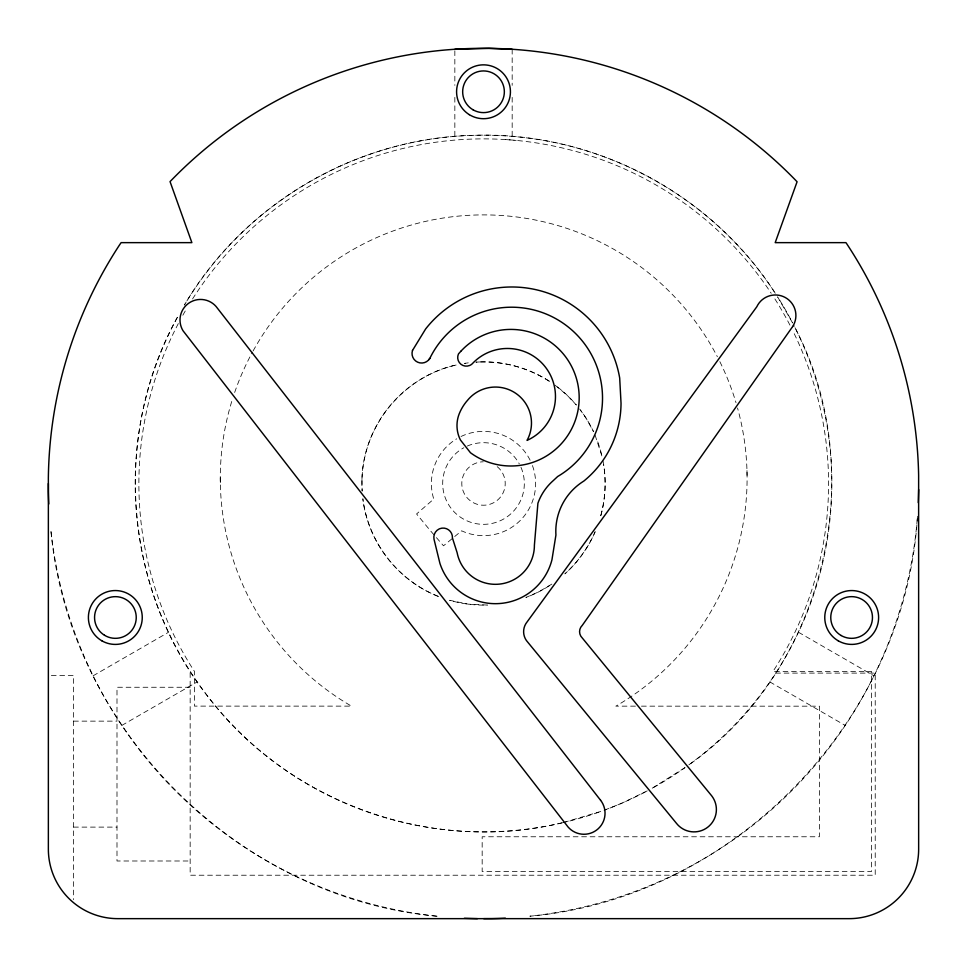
<?xml version="1.0" encoding="UTF-8"?>
<svg xmlns="http://www.w3.org/2000/svg" width="967" height="967" viewBox="0 0 967 967"><rect width="100%" height="100%" fill="white"/><g stroke="black" fill="none" stroke-linecap="round" stroke-linejoin="round"><path stroke-width="0.73" stroke-dasharray="4.83 3.63" d="M684.999 767.605L651.323 788.746A348.325 348.325 0 0 0 684.914 767.701M93.11 675.8L168.548 632.249M121.794 725.443L197.232 681.892M604.29 810.189L621.841 803.19L647.805 790.607A348.325 348.325 0 0 1 604.073 810.31M562.395 822.748C433.095 854.417 288.686 803.057 208.28 697.002C123.752 590.644 111.423 433.978 178.266 315.701A348.325 348.325 0 0 0 562.165 822.844M563.688 822.446L601.498 811.24A348.325 348.325 0 0 1 563.495 822.53M775.679 673.105L875.22 673.105L875.22 875.22L190.161 875.22L190.161 671.303M51.336 675.425L73.552 675.425L73.552 899.685M190.161 687.259L116.995 687.259L116.995 860.993L190.161 860.993M635.428 706.152L615.822 706.152L617.309 705.306A263.411 263.411 0 0 0 737.531 407.989M641.459 706.152L819.4 706.176L819.4 836.769L482.17 836.769L482.17 871.521L871.521 871.521L871.521 671.424L772.971 671.424L774.893 668.499A344.844 344.844 0 0 0 792.807 330.799M73.552 721.14L116.995 721.14M73.552 827.111L116.995 827.111M505.378 139.562L516.173 140.408M798.476 632.249L873.89 675.788M769.78 681.892L845.206 725.431M554.985 385.12L566.759 394.862L576.38 405.028A121.612 121.612 0 0 0 556.013 385.881M579.596 408.968L586.183 418.348L593.545 431.729A121.612 121.612 0 0 0 580.369 409.984M775.244 293.267C710.914 192.651 591.864 130.642 472.573 135.356C355.892 138.136 243.37 204.351 184.383 305.064A348.325 348.325 0 0 1 775.389 293.412M792.469 322.736L777.613 296.869A348.325 348.325 0 0 1 792.626 322.942M795.043 327.753C871.98 474.277 823.993 670.663 688.25 765.308A348.325 348.325 0 0 0 793.871 325.371M595.116 435.21L602.187 456.98A121.612 121.612 0 0 0 596.579 438.74M602.961 460.727C606.551 479.487 605.62 499.093 600.289 517.442A121.612 121.612 0 0 0 603.626 464.486M746.983 470.578L747.092 478.846M220.271 477.771L220.391 486.05M512.172 49.305L512.172 85.35M512.172 97.365L512.172 136.407M454.841 50.816L454.841 85.35M454.841 97.365L454.841 136.407M178.327 323.558A344.844 344.844 0 0 0 192.566 668.499L194.44 671.364L194.44 706.115L351.517 706.128L349.135 704.762A263.411 263.411 0 0 1 232.491 399.033M182.848 315.23A344.844 344.844 0 0 1 186.897 308.183M192.566 298.948A344.844 344.844 0 0 1 771.207 293.267M774.893 298.948A344.844 344.844 0 0 1 790.365 325.964M234.655 392.481A263.411 263.411 0 0 1 252.447 352.145M253.112 350.936A263.411 263.411 0 0 1 717.369 356.75M719.859 361.67A263.411 263.411 0 0 1 736.008 402.695M497.207 466.662A21.721 21.721 0 0 1 495.684 501.498A21.721 21.721 0 0 1 462.77 489.967A21.721 21.721 0 0 1 483.319 461.791M532.43 465.538A52.121 52.121 0 0 1 461.622 530.81L443.502 545.799L429.844 530.049L416.584 513.961L433.772 499.057L433.554 498.368A52.121 52.121 0 0 1 456.69 438.825M461.017 436.492A52.121 52.121 0 0 1 530.52 461.017M520.971 467.291A40.832 40.832 0 0 1 500.894 520.451A40.832 40.832 0 0 1 447.129 502.042A40.832 40.832 0 0 1 463.846 447.733M467.291 446.041A40.832 40.832 0 0 1 519.279 463.846M361.96 479.692L362.142 491.139A121.612 121.612 0 0 1 456.98 364.825C404.037 375.752 362.77 425.637 361.96 479.692M917.465 516.318C905.91 720.028 733.167 898.343 529.88 916.184A435.198 435.198 0 0 0 917.465 516.318M595.116 531.802C588.202 547.781 577.831 562.25 564.873 573.878A121.612 121.612 0 0 0 595.116 531.802M551.867 584.092L538.716 591.864L525.891 597.485A121.612 121.612 0 0 0 551.867 584.092M468.27 362.855L464.486 363.399A121.612 121.612 0 0 1 468.27 362.855M479.692 361.96L475.873 362.142A121.612 121.612 0 0 1 550.803 382.219C529.952 368.318 504.738 361.138 479.692 361.96M487.332 605.064L468.27 604.157L449.582 600.289A121.612 121.612 0 0 0 487.332 605.064M437.084 916.22C238.668 898.488 68.464 728.332 50.828 529.88A435.198 435.198 0 0 0 437.084 916.22M438.74 596.579C398.15 580.937 367.907 541.955 362.855 498.754A121.612 121.612 0 0 0 438.74 596.579"/><path stroke-width="1.45" d="M918.275 502.671L918.65 489.604M412.486 350.465L425.637 328.961A109.44 109.44 0 0 1 619.69 378.037L621.032 403.215A100.967 100.967 0 0 1 583.778 481.107L583.222 481.445A59.072 59.072 0 0 0 555.928 535.029L551.939 559.833A58.358 58.358 0 0 1 439.912 563.35L433.99 539.115A9.307 9.307 0 0 1 439.175 528.949L439.707 528.719A9.307 9.307 0 0 1 452.423 537.954L457.149 552.761A38.982 38.982 0 0 0 534.4 545.183L537.906 503.251A53.971 53.971 0 0 1 553.184 480.684L557.669 476.513A90.922 90.922 0 0 0 573.298 331.343A90.922 90.922 0 0 0 429.819 358.394A9.585 9.585 0 0 1 412.498 350.465M429.01 359.543L429.819 358.394M454.853 49.317L489 48.35L512.159 49.305M483.742 918.65L491.683 918.626A435.198 435.198 0 0 0 505.354 918.154M464.353 918.275L477.396 918.65M48.362 483.512L48.362 849.159A69.491 69.491 0 0 0 117.853 918.65L849.159 918.65A69.491 69.491 0 0 0 918.65 849.159L918.626 475.329A435.198 435.198 0 0 0 846.512 243.454L845.944 242.644L775.196 242.644L797.074 181.784L795.092 179.693A435.198 435.198 0 0 0 170.047 181.615L191.877 242.644L121.105 242.644L119.038 245.703A435.198 435.198 0 0 0 48.35 478.012L48.386 491.683A435.198 435.198 0 0 0 48.797 503.988M792.698 326.508L582.303 625.335A8.703 8.703 0 0 0 582.303 638.015L711.7 795.841A22.35 22.35 0 0 1 707.747 827.196A22.35 22.35 0 0 1 676.392 823.243L527.789 642.221A15.412 15.412 0 0 1 527.148 621.854L756.798 306.769A20.525 20.525 0 0 1 785.264 297.51A20.525 20.525 0 0 1 792.698 326.508M461.332 350.719L458.479 353.922A8.618 8.618 0 0 0 469.539 365.514L470.035 365.296A8.618 8.618 0 0 0 472.259 363.761A48.06 48.06 0 0 1 546.512 368.584A48.06 48.06 0 0 1 527.039 440.396A36.021 36.021 0 0 0 467.726 400.084A46.38 46.38 0 0 0 459.337 413.525A31.984 31.984 0 0 0 460.425 439.985L470.482 452.761A68.294 68.294 0 0 0 563.302 441.484A68.294 68.294 0 0 0 557.874 348.144A68.294 68.294 0 0 0 464.378 347.697L461.332 350.719M600.567 800.241L217.418 308.207A20.573 20.573 0 0 0 189.302 302.804A20.573 20.573 0 0 0 183.017 330.738L566.614 825.117A21.056 21.056 0 0 0 596.434 830.194A21.056 21.056 0 0 0 600.567 800.241M101.861 640.807A26.931 26.931 0 0 0 142.258 617.478A26.931 26.931 0 0 0 101.861 594.161A26.931 26.931 0 0 0 101.861 640.807M469.321 114.662A26.931 26.931 0 0 0 510.419 92.614A26.931 26.931 0 0 0 470.784 68.041A26.931 26.931 0 0 0 469.321 114.662M838.232 640.807A26.931 26.931 0 0 0 878.616 617.478A26.931 26.931 0 0 0 838.232 594.161A26.931 26.931 0 0 0 838.232 640.807M104.472 635.246A20.851 20.851 0 0 0 136.238 618.07A20.851 20.851 0 0 0 105.488 599.153A20.851 20.851 0 0 0 104.472 635.246M841.133 635.512A20.851 20.851 0 0 0 872.464 617.562A20.851 20.851 0 0 0 841.254 599.395A20.851 20.851 0 0 0 841.133 635.512M473.081 109.827A20.851 20.851 0 0 0 504.351 91.768A20.851 20.851 0 0 0 473.081 73.722A20.851 20.851 0 0 0 473.081 109.827"/></g></svg>
